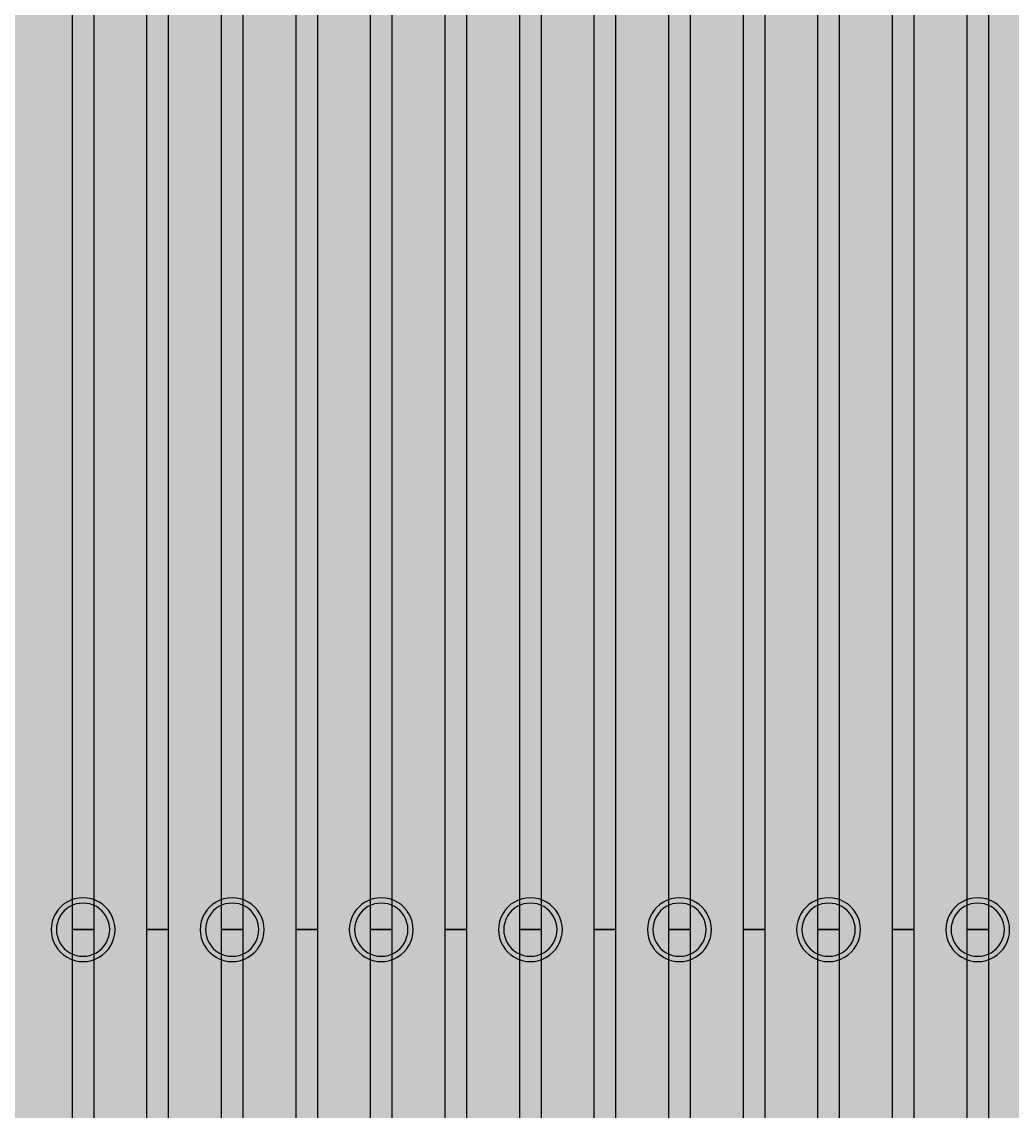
# Model space of a CAD drawing. Header units: metres. Extents: x -7231 to 10969, y -37556 to 1873.
# Drawn here: x 3483.7 to 3576.7, y -16649 to -16546.6 of the extents above; entities that cross this region are included whole.
import ezdxf

# ---------------------------------------------------------------- set-up
doc = ezdxf.new("R2010")
doc.units = ezdxf.units.M
for name, color, linetype in [('Metal1', 4, 'CONTINUOUS'), ('Metal2', 3, 'CONTINUOUS'), ('Polyimide', 7, 'CONTINUOUS')]:
    doc.layers.add(name, color=color, linetype=linetype)

msp = doc.modelspace()

# ---------------------------------------------------------------- hatches: boundary and pattern name
at = {"layer": 'Polyimide'}
msp.add_hatch(color=7, dxfattribs=at).paths.add_polyline_path([(4065.69, -468), (4066.67, -501.99), (4068.51, -535.99), (4071.41, -569.99), (4075.54, -603.99), (4081.04, -637.99), (4088.01, -671.99), (4096.52, -705.98), (4106.62, -739.98), (4118.33, -773.98), (4131.63, -807.98), (4146.49, -841.98), (4162.87, -875.98), (4180.68, -909.97), (4199.83, -943.97), (4220.22, -977.97), (4241.73, -1011.97), (4264.21, -1045.97), (4287.52, -1079.96), (4311.51, -1113.96), (4336.01, -1147.96), (4360.86, -1181.96), (4385.88, -1215.96), (4410.89, -1249.96), (4435.74, -1283.95), (4460.24, -1317.95), (4484.23, -1351.95), (4507.54, -1385.95), (4530.02, -1419.95), (4551.53, -1453.94), (4571.92, -1487.94), (4591.07, -1521.94), (4608.88, -1555.94), (4625.26, -1589.94), (4640.12, -1623.94), (4653.42, -1657.93), (4665.13, -1691.93), (4675.23, -1725.93), (4683.74, -1759.93), (4690.71, -1793.93), (4696.21, -1827.93), (4700.34, -1861.92), (4703.24, -1895.92), (4705.08, -1929.92), (4706.06, -1963.92), (4706.44, -1997.92), (4706.5, -2031.91), (4706.5, -4793.02), (4709.95, -4838.39), (4720.22, -4882.71), (4737.08, -4924.98), (4760.13, -4964.2), (4788.85, -4999.49), (4822.58, -5030.03), (4860.53, -5055.12), (4901.85, -5074.18), (4901.85, -5074.18), (4970.68, -5105.23), (5034.7, -5145.26), (5092.76, -5193.54), (5143.8, -5249.19), (5186.89, -5311.2), (5221.24, -5378.44), (5246.23, -5449.69), (5261.41, -5523.66), (5266.5, -5599), (5261.41, -5674.34), (5246.23, -5748.31), (5221.24, -5819.56), (5186.89, -5886.8), (5143.8, -5948.81), (5092.76, -6004.46), (5034.7, -6052.74), (4970.68, -6092.77), (4901.85, -6123.82), (4860.53, -6142.88), (4822.58, -6167.97), (4788.85, -6198.51), (4760.13, -6233.8), (4737.08, -6273.02), (4720.22, -6315.29), (4709.95, -6359.61), (4706.5, -6404.98), (4706.5, -9221.52), (4709.95, -9266.88), (4720.22, -9311.21), (4737.08, -9353.47), (4760.13, -9392.7), (4788.85, -9427.98), (4822.58, -9458.52), (4860.53, -9483.61), (4901.85, -9502.67), (4970.68, -9533.72), (5034.7, -9573.75), (5092.76, -9622.03), (5143.8, -9677.68), (5186.89, -9739.69), (5221.24, -9806.94), (5246.23, -9878.19), (5261.41, -9952.16), (5266.5, -10027.49), (5261.41, -10102.83), (5246.23, -10176.8), (5221.24, -10248.05), (5186.89, -10315.3), (5143.8, -10377.31), (5092.76, -10432.96), (5034.7, -10481.24), (4970.68, -10521.27), (4901.85, -10552.32), (4860.53, -10571.38), (4822.58, -10596.46), (4788.85, -10627), (4760.13, -10662.29), (4737.08, -10701.52), (4720.22, -10743.78), (4709.95, -10788.1), (4706.5, -10833.47), (4706.5, -13650.01), (4709.95, -13695.38), (4720.22, -13739.7), (4737.08, -13781.96), (4760.13, -13821.19), (4788.85, -13856.48), (4822.58, -13887.02), (4860.53, -13912.11), (4901.85, -13931.17), (4970.68, -13962.22), (5034.7, -14002.25), (5092.76, -14050.53), (5143.8, -14106.18), (5186.89, -14168.19), (5221.24, -14235.43), (5246.23, -14306.68), (5261.41, -14380.65), (5266.5, -14455.99), (5261.41, -14531.33), (5246.23, -14605.29), (5221.24, -14676.55), (5186.89, -14743.79), (5143.8, -14805.8), (5092.76, -14861.45), (5034.7, -14909.73), (4970.68, -14949.76), (4901.85, -14980.81), (4860.53, -14999.87), (4822.58, -15024.96), (4788.85, -15055.5), (4760.13, -15090.79), (4737.08, -15130.01), (4720.22, -15172.27), (4709.95, -15216.6), (4706.5, -15261.97), (4706.5, -15455.99), (4720.95, -15750.04), (4764.14, -16041.26), (4835.68, -16326.84), (4934.86, -16604.04), (5060.74, -16870.18), (5212.09, -17122.7), (5387.47, -17359.17), (5585.18, -17577.31), (5803.32, -17775.02), (6039.79, -17950.4), (6292.31, -18101.75), (6558.45, -18227.63), (6835.65, -18326.81), (7121.23, -18398.34), (7412.45, -18441.54), (7706.5, -18455.99), (9969.01, -18455.99), (10047.42, -18459.84), (10125.08, -18471.36), (10201.23, -18490.44), (10275.15, -18516.89), (10346.12, -18550.45), (10413.46, -18590.81), (10476.52, -18637.58), (10534.69, -18690.3), (10587.41, -18748.47), (10634.18, -18811.53), (10674.54, -18878.87), (10708.11, -18949.84), (10734.56, -19023.76), (10753.63, -19099.92), (10765.15, -19177.58), (10769.01, -19255.99), (10769.01, -20895.8), (10730.24, -20951.41), (10694.6, -21009.08), (10662.21, -21068.63), (10633.17, -21129.89), (10607.55, -21192.66), (10585.45, -21256.74), (10566.93, -21321.96), (10552.05, -21388.09), (10540.84, -21454.95), (10533.35, -21522.33), (10529.6, -21590.02), (10529.6, -21657.81), (10533.35, -21725.5), (10540.84, -21792.87), (10552.05, -21859.73), (10566.93, -21925.87), (10585.45, -21991.08), (10607.55, -22055.17), (10633.17, -22117.94), (10662.21, -22179.19), (10694.6, -22238.74), (10730.24, -22296.41), (10769.01, -22352.03), (10769.01, -32454.24), (10728.74, -32510.49), (10691.72, -32568.92), (10658.05, -32629.35), (10627.85, -32691.58), (10601.2, -32755.42), (10578.21, -32820.67), (10558.93, -32887.1), (10543.44, -32954.52), (10531.77, -33022.71), (10523.97, -33091.44), (10520.07, -33160.51), (10520.07, -33229.69), (10523.97, -33298.75), (10531.77, -33367.49), (10543.44, -33435.67), (10558.93, -33503.09), (10578.21, -33569.53), (10601.2, -33634.77), (10627.85, -33698.61), (10658.05, -33760.85), (10691.72, -33821.28), (10728.74, -33879.71), (10769.01, -33935.96), (10769.01, -36556), (10765.15, -36634.41), (10753.63, -36712.07), (10734.56, -36788.23), (10708.11, -36862.15), (10674.54, -36933.12), (10634.18, -37000.46), (10587.41, -37063.51), (10534.69, -37121.69), (10476.52, -37174.41), (10413.46, -37221.18), (10346.12, -37261.54), (10275.15, -37295.1), (10201.23, -37321.55), (10125.08, -37340.63), (10047.42, -37352.15), (9969.01, -37356), (-6231.01, -37356), (-6309.42, -37352.15), (-6387.08, -37340.63), (-6463.23, -37321.55), (-6537.15, -37295.1), (-6608.12, -37261.54), (-6675.46, -37221.18), (-6738.52, -37174.41), (-6796.69, -37121.69), (-6849.41, -37063.51), (-6896.18, -37000.46), (-6936.54, -36933.12), (-6970.11, -36862.15), (-6996.56, -36788.23), (-7015.63, -36712.07), (-7027.15, -36634.41), (-7031.01, -36556), (-7031.01, -33936), (-6990.74, -33879.75), (-6953.7, -33821.31), (-6920.03, -33760.88), (-6889.82, -33698.64), (-6863.18, -33634.8), (-6840.18, -33569.55), (-6820.9, -33503.11), (-6805.4, -33435.69), (-6793.74, -33367.49), (-6785.94, -33298.75), (-6782.03, -33229.68), (-6782.03, -33160.5), (-6785.94, -33091.43), (-6793.74, -33022.69), (-6805.4, -32954.5), (-6820.9, -32887.07), (-6840.18, -32820.63), (-6863.18, -32755.39), (-6889.82, -32691.54), (-6920.03, -32629.3), (-6953.7, -32568.87), (-6990.74, -32510.43), (-7031.01, -32454.18), (-7031.01, -22364.83), (-6990.74, -22308.58), (-6953.7, -22250.14), (-6920.03, -22189.71), (-6889.82, -22127.47), (-6863.18, -22063.62), (-6840.18, -21998.38), (-6820.9, -21931.94), (-6805.4, -21864.51), (-6793.74, -21796.32), (-6785.94, -21727.58), (-6782.03, -21658.51), (-6782.03, -21589.33), (-6785.94, -21520.26), (-6793.74, -21451.52), (-6805.4, -21383.32), (-6820.9, -21315.9), (-6840.18, -21249.46), (-6863.18, -21184.21), (-6889.82, -21120.37), (-6920.03, -21058.13), (-6953.7, -20997.7), (-6990.74, -20939.26), (-7031.01, -20883.01), (-7031.01, -19255.99), (-7027.15, -19177.58), (-7015.63, -19099.92), (-6996.56, -19023.76), (-6970.11, -18949.84), (-6936.54, -18878.87), (-6896.18, -18811.53), (-6849.41, -18748.47), (-6796.69, -18690.3), (-6738.52, -18637.58), (-6675.46, -18590.81), (-6608.12, -18550.45), (-6537.15, -18516.89), (-6463.23, -18490.44), (-6387.08, -18471.36), (-6309.42, -18459.84), (-6231.01, -18455.99), (-3968.5, -18455.99), (-3674.45, -18441.54), (-3383.23, -18398.34), (-3097.65, -18326.81), (-2820.45, -18227.63), (-2554.31, -18101.75), (-2301.79, -17950.4), (-2065.32, -17775.02), (-1847.18, -17577.31), (-1649.47, -17359.17), (-1474.09, -17122.7), (-1322.74, -16870.18), (-1196.86, -16604.04), (-1097.68, -16326.84), (-1026.14, -16041.26), (-982.95, -15750.04), (-968.5, -15455.99), (-968.5, -15261.97), (-971.95, -15216.6), (-982.22, -15172.27), (-999.08, -15130.01), (-1022.13, -15090.79), (-1050.85, -15055.5), (-1084.58, -15024.96), (-1122.53, -14999.87), (-1163.85, -14980.81), (-1232.68, -14949.76), (-1296.7, -14909.73), (-1354.76, -14861.45), (-1405.8, -14805.8), (-1448.89, -14743.79), (-1483.24, -14676.55), (-1508.23, -14605.29), (-1523.41, -14531.33), (-1528.5, -14455.99), (-1523.41, -14380.65), (-1508.23, -14306.68), (-1483.24, -14235.43), (-1448.89, -14168.19), (-1405.8, -14106.18), (-1354.76, -14050.53), (-1296.7, -14002.25), (-1232.68, -13962.22), (-1163.85, -13931.17), (-1122.53, -13912.11), (-1084.58, -13887.02), (-1050.85, -13856.48), (-1022.13, -13821.19), (-999.08, -13781.96), (-982.22, -13739.7), (-971.95, -13695.38), (-968.5, -13650.01), (-968.5, -12309.64), (-971.95, -12264.27), (-982.22, -12219.94), (-999.08, -12177.68), (-1022.13, -12138.46), (-1050.85, -12103.17), (-1084.58, -12072.63), (-1122.53, -12047.54), (-1163.85, -12028.48), (-1232.68, -11997.43), (-1296.7, -11957.4), (-1354.76, -11909.12), (-1405.8, -11853.47), (-1448.89, -11791.46), (-1483.24, -11724.22), (-1508.23, -11652.96), (-1523.41, -11579), (-1528.5, -11503.66), (-1523.41, -11428.32), (-1508.23, -11354.35), (-1483.24, -11283.1), (-1448.89, -11215.86), (-1405.8, -11153.85), (-1354.76, -11098.2), (-1296.7, -11049.92), (-1232.68, -11009.89), (-1163.85, -10978.84), (-1122.53, -10959.78), (-1084.58, -10934.69), (-1050.85, -10904.15), (-1022.13, -10868.86), (-999.08, -10829.63), (-982.22, -10787.37), (-971.95, -10743.05), (-968.5, -10697.68), (-968.5, -9357.31), (-971.95, -9311.94), (-982.22, -9267.62), (-999.08, -9225.35), (-1022.13, -9186.13), (-1050.85, -9150.84), (-1084.58, -9120.3), (-1122.53, -9095.21), (-1163.85, -9076.15), (-1163.85, -9076.15), (-1232.68, -9045.1), (-1296.7, -9005.07), (-1354.76, -8956.79), (-1405.8, -8901.14), (-1448.89, -8839.13), (-1483.24, -8771.89), (-1508.23, -8700.64), (-1523.41, -8626.67), (-1528.5, -8551.33), (-1523.41, -8475.99), (-1508.23, -8402.02), (-1483.24, -8330.77), (-1448.89, -8263.53), (-1405.8, -8201.52), (-1354.76, -8145.87), (-1296.7, -8097.59), (-1232.68, -8057.56), (-1163.85, -8026.51), (-1163.85, -8026.51), (-1122.53, -8007.45), (-1084.58, -7982.36), (-1050.85, -7951.82), (-1022.13, -7916.53), (-999.08, -7877.31), (-982.22, -7835.04), (-971.95, -7790.72), (-968.5, -7745.35), (-968.5, -6404.98), (-971.95, -6359.61), (-982.22, -6315.29), (-999.08, -6273.02), (-1022.13, -6233.8), (-1050.85, -6198.51), (-1084.58, -6167.97), (-1122.53, -6142.88), (-1163.85, -6123.82), (-1163.85, -6123.82), (-1232.68, -6092.77), (-1296.7, -6052.74), (-1354.76, -6004.46), (-1405.8, -5948.81), (-1448.89, -5886.8), (-1483.24, -5819.56), (-1508.23, -5748.31), (-1523.41, -5674.34), (-1528.5, -5599), (-1523.41, -5523.66), (-1508.23, -5449.69), (-1483.24, -5378.44), (-1448.89, -5311.2), (-1405.8, -5249.19), (-1354.76, -5193.54), (-1296.7, -5145.26), (-1232.68, -5105.23), (-1163.85, -5074.18), (-1163.85, -5074.18), (-1122.53, -5055.12), (-1084.58, -5030.03), (-1050.85, -4999.49), (-1022.13, -4964.2), (-999.08, -4924.98), (-982.22, -4882.71), (-971.95, -4838.39), (-968.5, -4793.02), (-968.5, -2031.91), (-968.44, -1997.92), (-968.06, -1963.92), (-967.05, -1929.92), (-965.18, -1895.92), (-962.22, -1861.92), (-958.01, -1827.93), (-952.41, -1793.93), (-945.31, -1759.93), (-936.64, -1725.93), (-926.35, -1691.93), (-914.43, -1657.93), (-900.88, -1623.94), (-885.74, -1589.94), (-869.05, -1555.94), (-850.91, -1521.94), (-831.4, -1487.94), (-810.63, -1453.94), (-788.72, -1419.95), (-765.82, -1385.95), (-742.07, -1351.95), (-717.63, -1317.95), (-692.67, -1283.95), (-667.36, -1249.96), (-641.88, -1215.96), (-616.39, -1181.96), (-591.08, -1147.96), (-566.12, -1113.96), (-541.68, -1079.96), (-517.93, -1045.97), (-495.03, -1011.97), (-473.12, -977.97), (-452.35, -943.97), (-432.84, -909.97), (-414.7, -875.98), (-398.01, -841.98), (-382.87, -807.98), (-369.32, -773.98), (-357.4, -739.98), (-347.11, -705.98), (-338.44, -671.99), (-331.34, -637.99), (-325.74, -603.99), (-321.53, -569.99), (-318.57, -535.99), (-316.7, -501.99), (-315.69, -468), (-315.31, -434), (-315.25, -400), (-315.25, 401), (-315.25, 451), (-315.25, 1644), (-270.25, 1644), (-270.03, 1637.13), (-269.35, 1630.29), (-268.23, 1623.52), (-266.67, 1616.82), (-264.68, 1610.25), (-262.26, 1603.82), (-259.42, 1597.56), (-256.18, 1591.5), (-252.55, 1585.67), (-248.55, 1580.08), (-244.19, 1574.77), (-239.5, 1569.75), (-234.48, 1565.06), (-229.17, 1560.7), (-223.58, 1556.7), (-217.75, 1553.07), (-211.69, 1549.83), (-205.43, 1546.99), (-199, 1544.57), (-192.43, 1542.58), (-185.73, 1541.02), (-178.96, 1539.9), (-172.12, 1539.22), (-165.25, 1539), (-158.38, 1539.22), (-151.54, 1539.9), (-144.77, 1541.02), (-138.07, 1542.58), (-131.5, 1544.57), (-125.07, 1546.99), (-118.81, 1549.83), (-112.75, 1553.07), (-106.92, 1556.7), (-101.33, 1560.7), (-96.02, 1565.06), (-91, 1569.75), (-86.31, 1574.77), (-81.95, 1580.08), (-77.95, 1585.67), (-74.32, 1591.5), (-71.08, 1597.56), (-68.24, 1603.82), (-65.82, 1610.25), (-63.83, 1616.82), (-62.27, 1623.52), (-61.15, 1630.29), (-60.47, 1637.13), (-60.25, 1644), (1853, 1644), (1853, 1573), (3815.25, 1573), (3815.46, 1579.54), (3816.11, 1586.05), (3817.17, 1592.51), (3818.66, 1598.88), (3820.56, 1605.14), (3822.86, 1611.27), (3825.56, 1617.23), (3828.65, 1623), (3832.1, 1628.56), (3835.91, 1633.88), (3840.07, 1638.93), (3844.54, 1643.71), (3849.32, 1648.18), (3854.37, 1652.34), (3859.69, 1656.15), (3865.25, 1659.6), (3871.02, 1662.69), (3876.98, 1665.39), (3883.11, 1667.69), (3889.37, 1669.59), (3895.74, 1671.08), (3902.2, 1672.14), (3908.71, 1672.79), (3915.25, 1673), (3921.79, 1672.79), (3928.3, 1672.14), (3934.76, 1671.08), (3941.13, 1669.59), (3947.39, 1667.69), (3953.52, 1665.39), (3959.48, 1662.69), (3965.25, 1659.6), (3970.81, 1656.15), (3976.13, 1652.34), (3981.18, 1648.18), (3985.96, 1643.71), (3990.43, 1638.93), (3994.59, 1633.88), (3998.4, 1628.56), (4001.85, 1623), (4004.94, 1617.23), (4007.64, 1611.27), (4009.94, 1605.14), (4011.84, 1598.88), (4013.33, 1592.51), (4014.39, 1586.05), (4015.04, 1579.54), (4015.25, 1573), (4065.25, 1573), (4065.25, 451), (4065.25, 401), (4065.25, -400), (4065.31, -434), (4065.69, -468)])

# ---------------------------------------------------------------- linework, layer by layer
at = {"layer": 'Metal1'}
for points in [[(3490.5, -2031.7), (3490.5, -16631.91), (3488.5, -16631.91), (3488.5, -2032.13)], [(3497.5, -2031.7), (3497.5, -16631.91), (3495.5, -16631.91), (3495.5, -2032.13)], [(3504.5, -2031.7), (3504.5, -16631.91), (3502.5, -16631.91), (3502.5, -2032.13)], [(3511.5, -2031.7), (3511.5, -16631.91), (3509.5, -16631.91), (3509.5, -2032.13)], [(3518.5, -2031.7), (3518.5, -16631.91), (3516.5, -16631.91), (3516.5, -2032.13)], [(3525.5, -2031.7), (3525.5, -16631.91), (3523.5, -16631.91), (3523.5, -2032.13)], [(3532.5, -2031.7), (3532.5, -16631.91), (3530.5, -16631.91), (3530.5, -2032.13)], [(3539.5, -2031.7), (3539.5, -16631.91), (3537.5, -16631.91), (3537.5, -2032.13)], [(3546.5, -2031.7), (3546.5, -16631.91), (3544.5, -16631.91), (3544.5, -2032.13)], [(3553.5, -2031.69), (3553.5, -16631.91), (3551.5, -16631.91), (3551.5, -2032.13)], [(3560.5, -2031.69), (3560.5, -16631.91), (3558.5, -16631.91), (3558.5, -2032.14)], [(3567.5, -2031.69), (3567.5, -16631.91), (3565.5, -16631.91), (3565.5, -2032.14)], [(3574.5, -2031.69), (3574.5, -16631.91), (3572.5, -16631.91), (3572.5, -2032.14)], [(3392.21, -17788.87), (3406.99, -17766.37), (3421.77, -17743.87), (3436.55, -17721.37), (3451.33, -17698.87), (3466.11, -17676.37), (3480.89, -17653.87), (3489.67, -17640.49), (3495.5, -17621), (3495.5, -16631.91), (3497.5, -16631.91), (3497.5, -17621.29), (3491.5, -17641.34), (3482.56, -17654.96), (3467.78, -17677.47), (3453, -17699.97), (3438.22, -17722.47), (3423.44, -17744.97), (3408.66, -17767.47), (3393.88, -17789.97)], [(3405.32, -17788.87), (3420.23, -17766.37), (3435.14, -17743.87), (3450.04, -17721.37), (3464.95, -17698.86), (3479.85, -17676.36), (3494.76, -17653.86), (3503.62, -17640.49), (3509.5, -17620.97), (3509.5, -16631.91), (3511.5, -16631.91), (3511.5, -17621.27), (3505.45, -17641.34), (3496.43, -17654.97), (3481.52, -17677.47), (3466.62, -17699.97), (3451.71, -17722.47), (3436.8, -17744.97), (3421.9, -17767.47), (3406.99, -17789.97)], [(3418.44, -17788.86), (3433.47, -17766.36), (3448.5, -17743.86), (3463.54, -17721.36), (3478.57, -17698.86), (3493.6, -17676.36), (3508.64, -17653.86), (3517.57, -17640.48), (3523.5, -17620.94), (3523.5, -16631.91), (3525.5, -16631.91), (3525.5, -17621.24), (3519.4, -17641.35), (3510.3, -17654.97), (3495.26, -17677.47), (3480.23, -17699.97), (3465.2, -17722.47), (3450.16, -17744.97), (3435.13, -17767.47), (3420.1, -17789.98)], [(3431.55, -17788.86), (3446.71, -17766.36), (3461.87, -17743.86), (3477.03, -17721.36), (3492.19, -17698.86), (3507.35, -17676.36), (3522.51, -17653.86), (3531.52, -17640.48), (3537.5, -17620.91), (3537.5, -16631.91), (3539.5, -16631.91), (3539.5, -17621.21), (3533.35, -17641.35), (3524.17, -17654.97), (3509.01, -17677.47), (3493.85, -17699.98), (3478.69, -17722.48), (3463.53, -17744.98), (3448.37, -17767.48), (3433.21, -17789.98)], [(3444.66, -17788.86), (3459.95, -17766.36), (3475.23, -17743.86), (3490.52, -17721.36), (3505.81, -17698.85), (3521.1, -17676.35), (3536.39, -17653.85), (3545.47, -17640.48), (3551.5, -17620.88), (3551.5, -16631.91), (3553.5, -16631.91), (3553.5, -17621.18), (3547.3, -17641.35), (3538.04, -17654.98), (3522.75, -17677.48), (3507.46, -17699.98), (3492.18, -17722.48), (3476.89, -17744.98), (3461.6, -17767.48), (3446.31, -17789.98)], [(3457.77, -17788.85), (3473.19, -17766.35), (3488.6, -17743.85), (3504.02, -17721.35), (3519.43, -17698.85), (3534.85, -17676.35), (3550.26, -17653.85), (3559.42, -17640.47), (3565.5, -17620.85), (3565.5, -16631.91), (3567.5, -16631.91), (3567.5, -17621.16), (3561.24, -17641.36), (3551.91, -17654.98), (3536.5, -17677.48), (3521.08, -17699.98), (3505.67, -17722.48), (3490.25, -17744.98), (3474.84, -17767.48), (3459.42, -17789.98)]]:
    msp.add_lwpolyline(points, dxfattribs=at)
for points in [[(3492.5, -16631.91), (3492.47, -16631.52), (3492.4, -16631.14), (3492.27, -16630.77), (3492.1, -16630.41), (3491.88, -16630.09), (3491.62, -16629.79), (3491.33, -16629.53), (3491, -16629.32), (3490.65, -16629.14), (3490.28, -16629.02), (3489.89, -16628.94), (3489.5, -16628.91), (3489.11, -16628.94), (3488.72, -16629.02), (3488.35, -16629.14), (3488, -16629.32), (3487.67, -16629.53), (3487.38, -16629.79), (3487.12, -16630.09), (3486.9, -16630.41), (3486.73, -16630.77), (3486.6, -16631.14), (3486.53, -16631.52), (3486.5, -16631.91), (3486.53, -16632.31), (3486.6, -16632.69), (3486.73, -16633.06), (3486.9, -16633.41), (3487.12, -16633.74), (3487.38, -16634.04), (3487.67, -16634.29), (3488, -16634.51), (3488.35, -16634.69), (3488.72, -16634.81), (3489.11, -16634.89), (3489.5, -16634.91), (3489.89, -16634.89), (3490.28, -16634.81), (3490.65, -16634.69), (3491, -16634.51), (3491.33, -16634.29), (3491.62, -16634.04), (3491.88, -16633.74), (3492.1, -16633.41), (3492.27, -16633.06), (3492.4, -16632.69), (3492.47, -16632.31), (3492.5, -16631.91)], [(3506.5, -16631.91), (3506.47, -16631.52), (3506.4, -16631.14), (3506.27, -16630.77), (3506.1, -16630.41), (3505.88, -16630.09), (3505.62, -16629.79), (3505.33, -16629.53), (3505, -16629.32), (3504.65, -16629.14), (3504.28, -16629.02), (3503.89, -16628.94), (3503.5, -16628.91), (3503.11, -16628.94), (3502.72, -16629.02), (3502.35, -16629.14), (3502, -16629.32), (3501.67, -16629.53), (3501.38, -16629.79), (3501.12, -16630.09), (3500.9, -16630.41), (3500.73, -16630.77), (3500.6, -16631.14), (3500.53, -16631.52), (3500.5, -16631.91), (3500.53, -16632.31), (3500.6, -16632.69), (3500.73, -16633.06), (3500.9, -16633.41), (3501.12, -16633.74), (3501.38, -16634.04), (3501.67, -16634.29), (3502, -16634.51), (3502.35, -16634.69), (3502.72, -16634.81), (3503.11, -16634.89), (3503.5, -16634.91), (3503.89, -16634.89), (3504.28, -16634.81), (3504.65, -16634.69), (3505, -16634.51), (3505.33, -16634.29), (3505.62, -16634.04), (3505.88, -16633.74), (3506.1, -16633.41), (3506.27, -16633.06), (3506.4, -16632.69), (3506.47, -16632.31), (3506.5, -16631.91)], [(3520.5, -16631.91), (3520.47, -16631.52), (3520.4, -16631.14), (3520.27, -16630.77), (3520.1, -16630.41), (3519.88, -16630.09), (3519.62, -16629.79), (3519.33, -16629.53), (3519, -16629.32), (3518.65, -16629.14), (3518.28, -16629.02), (3517.89, -16628.94), (3517.5, -16628.91), (3517.11, -16628.94), (3516.72, -16629.02), (3516.35, -16629.14), (3516, -16629.32), (3515.67, -16629.53), (3515.38, -16629.79), (3515.12, -16630.09), (3514.9, -16630.41), (3514.73, -16630.77), (3514.6, -16631.14), (3514.53, -16631.52), (3514.5, -16631.91), (3514.53, -16632.31), (3514.6, -16632.69), (3514.73, -16633.06), (3514.9, -16633.41), (3515.12, -16633.74), (3515.38, -16634.04), (3515.67, -16634.29), (3516, -16634.51), (3516.35, -16634.69), (3516.72, -16634.81), (3517.11, -16634.89), (3517.5, -16634.91), (3517.89, -16634.89), (3518.28, -16634.81), (3518.65, -16634.69), (3519, -16634.51), (3519.33, -16634.29), (3519.62, -16634.04), (3519.88, -16633.74), (3520.1, -16633.41), (3520.27, -16633.06), (3520.4, -16632.69), (3520.47, -16632.31), (3520.5, -16631.91)], [(3534.5, -16631.91), (3534.47, -16631.52), (3534.4, -16631.14), (3534.27, -16630.77), (3534.1, -16630.41), (3533.88, -16630.09), (3533.62, -16629.79), (3533.33, -16629.53), (3533, -16629.32), (3532.65, -16629.14), (3532.28, -16629.02), (3531.89, -16628.94), (3531.5, -16628.91), (3531.11, -16628.94), (3530.72, -16629.02), (3530.35, -16629.14), (3530, -16629.32), (3529.67, -16629.53), (3529.38, -16629.79), (3529.12, -16630.09), (3528.9, -16630.41), (3528.73, -16630.77), (3528.6, -16631.14), (3528.53, -16631.52), (3528.5, -16631.91), (3528.53, -16632.31), (3528.6, -16632.69), (3528.73, -16633.06), (3528.9, -16633.41), (3529.12, -16633.74), (3529.38, -16634.04), (3529.67, -16634.29), (3530, -16634.51), (3530.35, -16634.69), (3530.72, -16634.81), (3531.11, -16634.89), (3531.5, -16634.91), (3531.89, -16634.89), (3532.28, -16634.81), (3532.65, -16634.69), (3533, -16634.51), (3533.33, -16634.29), (3533.62, -16634.04), (3533.88, -16633.74), (3534.1, -16633.41), (3534.27, -16633.06), (3534.4, -16632.69), (3534.47, -16632.31), (3534.5, -16631.91)], [(3548.5, -16631.91), (3548.47, -16631.52), (3548.4, -16631.14), (3548.27, -16630.77), (3548.1, -16630.41), (3547.88, -16630.09), (3547.62, -16629.79), (3547.33, -16629.53), (3547, -16629.32), (3546.65, -16629.14), (3546.28, -16629.02), (3545.89, -16628.94), (3545.5, -16628.91), (3545.11, -16628.94), (3544.72, -16629.02), (3544.35, -16629.14), (3544, -16629.32), (3543.67, -16629.53), (3543.38, -16629.79), (3543.12, -16630.09), (3542.9, -16630.41), (3542.73, -16630.77), (3542.6, -16631.14), (3542.53, -16631.52), (3542.5, -16631.91), (3542.53, -16632.31), (3542.6, -16632.69), (3542.73, -16633.06), (3542.9, -16633.41), (3543.12, -16633.74), (3543.38, -16634.04), (3543.67, -16634.29), (3544, -16634.51), (3544.35, -16634.69), (3544.72, -16634.81), (3545.11, -16634.89), (3545.5, -16634.91), (3545.89, -16634.89), (3546.28, -16634.81), (3546.65, -16634.69), (3547, -16634.51), (3547.33, -16634.29), (3547.62, -16634.04), (3547.88, -16633.74), (3548.1, -16633.41), (3548.27, -16633.06), (3548.4, -16632.69), (3548.47, -16632.31), (3548.5, -16631.91)], [(3562.5, -16631.91), (3562.47, -16631.52), (3562.4, -16631.14), (3562.27, -16630.77), (3562.1, -16630.41), (3561.88, -16630.09), (3561.62, -16629.79), (3561.33, -16629.53), (3561, -16629.32), (3560.65, -16629.14), (3560.28, -16629.02), (3559.89, -16628.94), (3559.5, -16628.91), (3559.11, -16628.94), (3558.72, -16629.02), (3558.35, -16629.14), (3558, -16629.32), (3557.67, -16629.53), (3557.38, -16629.79), (3557.12, -16630.09), (3556.9, -16630.41), (3556.73, -16630.77), (3556.6, -16631.14), (3556.53, -16631.52), (3556.5, -16631.91), (3556.53, -16632.31), (3556.6, -16632.69), (3556.73, -16633.06), (3556.9, -16633.41), (3557.12, -16633.74), (3557.38, -16634.04), (3557.67, -16634.29), (3558, -16634.51), (3558.35, -16634.69), (3558.72, -16634.81), (3559.11, -16634.89), (3559.5, -16634.91), (3559.89, -16634.89), (3560.28, -16634.81), (3560.65, -16634.69), (3561, -16634.51), (3561.33, -16634.29), (3561.62, -16634.04), (3561.88, -16633.74), (3562.1, -16633.41), (3562.27, -16633.06), (3562.4, -16632.69), (3562.47, -16632.31), (3562.5, -16631.91)], [(3576.5, -16631.91), (3576.47, -16631.52), (3576.4, -16631.14), (3576.27, -16630.77), (3576.1, -16630.41), (3575.88, -16630.09), (3575.62, -16629.79), (3575.33, -16629.53), (3575, -16629.32), (3574.65, -16629.14), (3574.28, -16629.02), (3573.89, -16628.94), (3573.5, -16628.91), (3573.11, -16628.94), (3572.72, -16629.02), (3572.35, -16629.14), (3572, -16629.32), (3571.67, -16629.53), (3571.38, -16629.79), (3571.12, -16630.09), (3570.9, -16630.41), (3570.73, -16630.77), (3570.6, -16631.14), (3570.53, -16631.52), (3570.5, -16631.91), (3570.53, -16632.31), (3570.6, -16632.69), (3570.73, -16633.06), (3570.9, -16633.41), (3571.12, -16633.74), (3571.38, -16634.04), (3571.67, -16634.29), (3572, -16634.51), (3572.35, -16634.69), (3572.72, -16634.81), (3573.11, -16634.89), (3573.5, -16634.91), (3573.89, -16634.89), (3574.28, -16634.81), (3574.65, -16634.69), (3575, -16634.51), (3575.33, -16634.29), (3575.62, -16634.04), (3575.88, -16633.74), (3576.1, -16633.41), (3576.27, -16633.06), (3576.4, -16632.69), (3576.47, -16632.31), (3576.5, -16631.91)]]:
    msp.add_lwpolyline(points, close=True, dxfattribs=at)
at = {"layer": 'Metal2'}
for points in [[(3492.5, -16631.91), (3492.47, -16631.52), (3492.4, -16631.14), (3492.27, -16630.77), (3492.1, -16630.41), (3491.88, -16630.09), (3491.62, -16629.79), (3491.33, -16629.53), (3491, -16629.32), (3490.65, -16629.14), (3490.28, -16629.02), (3489.89, -16628.94), (3489.5, -16628.91), (3489.11, -16628.94), (3488.72, -16629.02), (3488.35, -16629.14), (3488, -16629.32), (3487.67, -16629.53), (3487.38, -16629.79), (3487.12, -16630.09), (3486.9, -16630.41), (3486.73, -16630.77), (3486.6, -16631.14), (3486.53, -16631.52), (3486.5, -16631.91), (3486.53, -16632.31), (3486.6, -16632.69), (3486.73, -16633.06), (3486.9, -16633.41), (3487.12, -16633.74), (3487.38, -16634.04), (3487.67, -16634.29), (3488, -16634.51), (3488.35, -16634.69), (3488.72, -16634.81), (3489.11, -16634.89), (3489.5, -16634.91), (3489.89, -16634.89), (3490.28, -16634.81), (3490.65, -16634.69), (3491, -16634.51), (3491.33, -16634.29), (3491.62, -16634.04), (3491.88, -16633.74), (3492.1, -16633.41), (3492.27, -16633.06), (3492.4, -16632.69), (3492.47, -16632.31), (3492.5, -16631.91)], [(3506.5, -16631.91), (3506.47, -16631.52), (3506.4, -16631.14), (3506.27, -16630.77), (3506.1, -16630.41), (3505.88, -16630.09), (3505.62, -16629.79), (3505.33, -16629.53), (3505, -16629.32), (3504.65, -16629.14), (3504.28, -16629.02), (3503.89, -16628.94), (3503.5, -16628.91), (3503.11, -16628.94), (3502.72, -16629.02), (3502.35, -16629.14), (3502, -16629.32), (3501.67, -16629.53), (3501.38, -16629.79), (3501.12, -16630.09), (3500.9, -16630.41), (3500.73, -16630.77), (3500.6, -16631.14), (3500.53, -16631.52), (3500.5, -16631.91), (3500.53, -16632.31), (3500.6, -16632.69), (3500.73, -16633.06), (3500.9, -16633.41), (3501.12, -16633.74), (3501.38, -16634.04), (3501.67, -16634.29), (3502, -16634.51), (3502.35, -16634.69), (3502.72, -16634.81), (3503.11, -16634.89), (3503.5, -16634.91), (3503.89, -16634.89), (3504.28, -16634.81), (3504.65, -16634.69), (3505, -16634.51), (3505.33, -16634.29), (3505.62, -16634.04), (3505.88, -16633.74), (3506.1, -16633.41), (3506.27, -16633.06), (3506.4, -16632.69), (3506.47, -16632.31), (3506.5, -16631.91)], [(3520.5, -16631.91), (3520.47, -16631.52), (3520.4, -16631.14), (3520.27, -16630.77), (3520.1, -16630.41), (3519.88, -16630.09), (3519.62, -16629.79), (3519.33, -16629.53), (3519, -16629.32), (3518.65, -16629.14), (3518.28, -16629.02), (3517.89, -16628.94), (3517.5, -16628.91), (3517.11, -16628.94), (3516.72, -16629.02), (3516.35, -16629.14), (3516, -16629.32), (3515.67, -16629.53), (3515.38, -16629.79), (3515.12, -16630.09), (3514.9, -16630.41), (3514.73, -16630.77), (3514.6, -16631.14), (3514.53, -16631.52), (3514.5, -16631.91), (3514.53, -16632.31), (3514.6, -16632.69), (3514.73, -16633.06), (3514.9, -16633.41), (3515.12, -16633.74), (3515.38, -16634.04), (3515.67, -16634.29), (3516, -16634.51), (3516.35, -16634.69), (3516.72, -16634.81), (3517.11, -16634.89), (3517.5, -16634.91), (3517.89, -16634.89), (3518.28, -16634.81), (3518.65, -16634.69), (3519, -16634.51), (3519.33, -16634.29), (3519.62, -16634.04), (3519.88, -16633.74), (3520.1, -16633.41), (3520.27, -16633.06), (3520.4, -16632.69), (3520.47, -16632.31), (3520.5, -16631.91)], [(3534.5, -16631.91), (3534.47, -16631.52), (3534.4, -16631.14), (3534.27, -16630.77), (3534.1, -16630.41), (3533.88, -16630.09), (3533.62, -16629.79), (3533.33, -16629.53), (3533, -16629.32), (3532.65, -16629.14), (3532.28, -16629.02), (3531.89, -16628.94), (3531.5, -16628.91), (3531.11, -16628.94), (3530.72, -16629.02), (3530.35, -16629.14), (3530, -16629.32), (3529.67, -16629.53), (3529.38, -16629.79), (3529.12, -16630.09), (3528.9, -16630.41), (3528.73, -16630.77), (3528.6, -16631.14), (3528.53, -16631.52), (3528.5, -16631.91), (3528.53, -16632.31), (3528.6, -16632.69), (3528.73, -16633.06), (3528.9, -16633.41), (3529.12, -16633.74), (3529.38, -16634.04), (3529.67, -16634.29), (3530, -16634.51), (3530.35, -16634.69), (3530.72, -16634.81), (3531.11, -16634.89), (3531.5, -16634.91), (3531.89, -16634.89), (3532.28, -16634.81), (3532.65, -16634.69), (3533, -16634.51), (3533.33, -16634.29), (3533.62, -16634.04), (3533.88, -16633.74), (3534.1, -16633.41), (3534.27, -16633.06), (3534.4, -16632.69), (3534.47, -16632.31), (3534.5, -16631.91)], [(3548.5, -16631.91), (3548.47, -16631.52), (3548.4, -16631.14), (3548.27, -16630.77), (3548.1, -16630.41), (3547.88, -16630.09), (3547.62, -16629.79), (3547.33, -16629.53), (3547, -16629.32), (3546.65, -16629.14), (3546.28, -16629.02), (3545.89, -16628.94), (3545.5, -16628.91), (3545.11, -16628.94), (3544.72, -16629.02), (3544.35, -16629.14), (3544, -16629.32), (3543.67, -16629.53), (3543.38, -16629.79), (3543.12, -16630.09), (3542.9, -16630.41), (3542.73, -16630.77), (3542.6, -16631.14), (3542.53, -16631.52), (3542.5, -16631.91), (3542.53, -16632.31), (3542.6, -16632.69), (3542.73, -16633.06), (3542.9, -16633.41), (3543.12, -16633.74), (3543.38, -16634.04), (3543.67, -16634.29), (3544, -16634.51), (3544.35, -16634.69), (3544.72, -16634.81), (3545.11, -16634.89), (3545.5, -16634.91), (3545.89, -16634.89), (3546.28, -16634.81), (3546.65, -16634.69), (3547, -16634.51), (3547.33, -16634.29), (3547.62, -16634.04), (3547.88, -16633.74), (3548.1, -16633.41), (3548.27, -16633.06), (3548.4, -16632.69), (3548.47, -16632.31), (3548.5, -16631.91)], [(3562.5, -16631.91), (3562.47, -16631.52), (3562.4, -16631.14), (3562.27, -16630.77), (3562.1, -16630.41), (3561.88, -16630.09), (3561.62, -16629.79), (3561.33, -16629.53), (3561, -16629.32), (3560.65, -16629.14), (3560.28, -16629.02), (3559.89, -16628.94), (3559.5, -16628.91), (3559.11, -16628.94), (3558.72, -16629.02), (3558.35, -16629.14), (3558, -16629.32), (3557.67, -16629.53), (3557.38, -16629.79), (3557.12, -16630.09), (3556.9, -16630.41), (3556.73, -16630.77), (3556.6, -16631.14), (3556.53, -16631.52), (3556.5, -16631.91), (3556.53, -16632.31), (3556.6, -16632.69), (3556.73, -16633.06), (3556.9, -16633.41), (3557.12, -16633.74), (3557.38, -16634.04), (3557.67, -16634.29), (3558, -16634.51), (3558.35, -16634.69), (3558.72, -16634.81), (3559.11, -16634.89), (3559.5, -16634.91), (3559.89, -16634.89), (3560.28, -16634.81), (3560.65, -16634.69), (3561, -16634.51), (3561.33, -16634.29), (3561.62, -16634.04), (3561.88, -16633.74), (3562.1, -16633.41), (3562.27, -16633.06), (3562.4, -16632.69), (3562.47, -16632.31), (3562.5, -16631.91)], [(3576.5, -16631.91), (3576.47, -16631.52), (3576.4, -16631.14), (3576.27, -16630.77), (3576.1, -16630.41), (3575.88, -16630.09), (3575.62, -16629.79), (3575.33, -16629.53), (3575, -16629.32), (3574.65, -16629.14), (3574.28, -16629.02), (3573.89, -16628.94), (3573.5, -16628.91), (3573.11, -16628.94), (3572.72, -16629.02), (3572.35, -16629.14), (3572, -16629.32), (3571.67, -16629.53), (3571.38, -16629.79), (3571.12, -16630.09), (3570.9, -16630.41), (3570.73, -16630.77), (3570.6, -16631.14), (3570.53, -16631.52), (3570.5, -16631.91), (3570.53, -16632.31), (3570.6, -16632.69), (3570.73, -16633.06), (3570.9, -16633.41), (3571.12, -16633.74), (3571.38, -16634.04), (3571.67, -16634.29), (3572, -16634.51), (3572.35, -16634.69), (3572.72, -16634.81), (3573.11, -16634.89), (3573.5, -16634.91), (3573.89, -16634.89), (3574.28, -16634.81), (3574.65, -16634.69), (3575, -16634.51), (3575.33, -16634.29), (3575.62, -16634.04), (3575.88, -16633.74), (3576.1, -16633.41), (3576.27, -16633.06), (3576.4, -16632.69), (3576.47, -16632.31), (3576.5, -16631.91)]]:
    msp.add_lwpolyline(points, close=True, dxfattribs=at)
for points in [[(3385.65, -17788.87), (3400.37, -17766.37), (3415.09, -17743.87), (3429.8, -17721.37), (3444.52, -17698.87), (3459.23, -17676.37), (3473.95, -17653.87), (3482.7, -17640.49), (3488.5, -17621.01), (3488.5, -16631.91), (3490.5, -16631.91), (3490.5, -17621.31), (3484.53, -17641.34), (3475.62, -17654.96), (3460.91, -17677.46), (3446.19, -17699.96), (3431.47, -17722.46), (3416.76, -17744.97), (3402.04, -17767.47), (3387.33, -17789.97)], [(3398.77, -17788.87), (3413.61, -17766.37), (3428.45, -17743.87), (3443.29, -17721.37), (3458.14, -17698.87), (3472.98, -17676.37), (3487.82, -17653.86), (3496.65, -17640.49), (3502.5, -17620.99), (3502.5, -16631.91), (3504.5, -16631.91), (3504.5, -17621.28), (3498.48, -17641.34), (3489.49, -17654.97), (3474.65, -17677.47), (3459.81, -17699.97), (3444.96, -17722.47), (3430.12, -17744.97), (3415.28, -17767.47), (3400.44, -17789.97)], [(3411.88, -17788.87), (3426.85, -17766.36), (3441.82, -17743.86), (3456.79, -17721.36), (3471.76, -17698.86), (3486.73, -17676.36), (3501.7, -17653.86), (3510.6, -17640.48), (3516.5, -17620.96), (3516.5, -16631.91), (3518.5, -16631.91), (3518.5, -17621.25), (3512.43, -17641.35), (3503.36, -17654.97), (3488.39, -17677.47), (3473.42, -17699.97), (3458.45, -17722.47), (3443.48, -17744.97), (3428.51, -17767.47), (3413.54, -17789.97)], [(3424.99, -17788.86), (3440.09, -17766.36), (3455.19, -17743.86), (3470.28, -17721.36), (3485.38, -17698.86), (3500.48, -17676.36), (3515.57, -17653.86), (3524.55, -17640.48), (3530.5, -17620.93), (3530.5, -16631.91), (3532.5, -16631.91), (3532.5, -17621.23), (3526.37, -17641.35), (3517.23, -17654.97), (3502.14, -17677.47), (3487.04, -17699.97), (3471.94, -17722.47), (3456.85, -17744.98), (3441.75, -17767.48), (3426.65, -17789.98)], [(3438.1, -17788.86), (3453.33, -17766.36), (3468.55, -17743.86), (3483.78, -17721.36), (3499, -17698.86), (3514.22, -17676.36), (3529.45, -17653.85), (3538.5, -17640.48), (3544.5, -17620.9), (3544.5, -16631.91), (3546.5, -16631.91), (3546.5, -17621.2), (3540.32, -17641.35), (3531.1, -17654.98), (3515.88, -17677.48), (3500.66, -17699.98), (3485.43, -17722.48), (3470.21, -17744.98), (3454.98, -17767.48), (3439.76, -17789.98)], [(3451.22, -17788.86), (3466.57, -17766.36), (3481.92, -17743.85), (3497.27, -17721.35), (3512.62, -17698.85), (3527.97, -17676.35), (3543.32, -17653.85), (3552.45, -17640.48), (3558.5, -17620.87), (3558.5, -16631.91), (3560.5, -16631.91), (3560.5, -17621.17), (3554.27, -17641.35), (3544.97, -17654.98), (3529.62, -17677.48), (3514.27, -17699.98), (3498.92, -17722.48), (3483.57, -17744.98), (3468.22, -17767.48), (3452.87, -17789.98)], [(3464.33, -17788.85), (3479.81, -17766.35), (3495.28, -17743.85), (3510.76, -17721.35), (3526.24, -17698.85), (3541.72, -17676.35), (3557.2, -17653.85), (3566.4, -17640.47), (3572.5, -17620.84), (3572.5, -16631.91), (3574.5, -16631.91), (3574.5, -17621.14), (3568.22, -17641.36), (3558.85, -17654.98), (3543.37, -17677.48), (3527.89, -17699.98), (3512.41, -17722.48), (3496.93, -17744.98), (3481.45, -17767.49), (3465.98, -17789.99)]]:
    msp.add_lwpolyline(points, dxfattribs=at)
at = {"layer": 'Via'}
for points in [[(3492, -16631.91), (3491.98, -16631.59), (3491.91, -16631.27), (3491.81, -16630.96), (3491.67, -16630.66), (3491.48, -16630.39), (3491.27, -16630.15), (3491.02, -16629.93), (3490.75, -16629.75), (3490.46, -16629.6), (3490.15, -16629.5), (3489.83, -16629.44), (3489.5, -16629.41), (3489.17, -16629.44), (3488.85, -16629.5), (3488.54, -16629.6), (3488.25, -16629.75), (3487.98, -16629.93), (3487.73, -16630.15), (3487.52, -16630.39), (3487.33, -16630.66), (3487.19, -16630.96), (3487.09, -16631.27), (3487.02, -16631.59), (3487, -16631.91), (3487.02, -16632.24), (3487.09, -16632.56), (3487.19, -16632.87), (3487.33, -16633.16), (3487.52, -16633.44), (3487.73, -16633.68), (3487.98, -16633.9), (3488.25, -16634.08), (3488.54, -16634.22), (3488.85, -16634.33), (3489.17, -16634.39), (3489.5, -16634.41), (3489.83, -16634.39), (3490.15, -16634.33), (3490.46, -16634.22), (3490.75, -16634.08), (3491.02, -16633.9), (3491.27, -16633.68), (3491.48, -16633.44), (3491.67, -16633.16), (3491.81, -16632.87), (3491.91, -16632.56), (3491.98, -16632.24), (3492, -16631.91)], [(3506, -16631.91), (3505.98, -16631.59), (3505.91, -16631.27), (3505.81, -16630.96), (3505.67, -16630.66), (3505.48, -16630.39), (3505.27, -16630.15), (3505.02, -16629.93), (3504.75, -16629.75), (3504.46, -16629.6), (3504.15, -16629.5), (3503.83, -16629.44), (3503.5, -16629.41), (3503.17, -16629.44), (3502.85, -16629.5), (3502.54, -16629.6), (3502.25, -16629.75), (3501.98, -16629.93), (3501.73, -16630.15), (3501.52, -16630.39), (3501.33, -16630.66), (3501.19, -16630.96), (3501.09, -16631.27), (3501.02, -16631.59), (3501, -16631.91), (3501.02, -16632.24), (3501.09, -16632.56), (3501.19, -16632.87), (3501.33, -16633.16), (3501.52, -16633.44), (3501.73, -16633.68), (3501.98, -16633.9), (3502.25, -16634.08), (3502.54, -16634.22), (3502.85, -16634.33), (3503.17, -16634.39), (3503.5, -16634.41), (3503.83, -16634.39), (3504.15, -16634.33), (3504.46, -16634.22), (3504.75, -16634.08), (3505.02, -16633.9), (3505.27, -16633.68), (3505.48, -16633.44), (3505.67, -16633.16), (3505.81, -16632.87), (3505.91, -16632.56), (3505.98, -16632.24), (3506, -16631.91)], [(3520, -16631.91), (3519.98, -16631.59), (3519.91, -16631.27), (3519.81, -16630.96), (3519.67, -16630.66), (3519.48, -16630.39), (3519.27, -16630.15), (3519.02, -16629.93), (3518.75, -16629.75), (3518.46, -16629.6), (3518.15, -16629.5), (3517.83, -16629.44), (3517.5, -16629.41), (3517.17, -16629.44), (3516.85, -16629.5), (3516.54, -16629.6), (3516.25, -16629.75), (3515.98, -16629.93), (3515.73, -16630.15), (3515.52, -16630.39), (3515.33, -16630.66), (3515.19, -16630.96), (3515.09, -16631.27), (3515.02, -16631.59), (3515, -16631.91), (3515.02, -16632.24), (3515.09, -16632.56), (3515.19, -16632.87), (3515.33, -16633.16), (3515.52, -16633.44), (3515.73, -16633.68), (3515.98, -16633.9), (3516.25, -16634.08), (3516.54, -16634.22), (3516.85, -16634.33), (3517.17, -16634.39), (3517.5, -16634.41), (3517.83, -16634.39), (3518.15, -16634.33), (3518.46, -16634.22), (3518.75, -16634.08), (3519.02, -16633.9), (3519.27, -16633.68), (3519.48, -16633.44), (3519.67, -16633.16), (3519.81, -16632.87), (3519.91, -16632.56), (3519.98, -16632.24), (3520, -16631.91)], [(3534, -16631.91), (3533.98, -16631.59), (3533.91, -16631.27), (3533.81, -16630.96), (3533.67, -16630.66), (3533.48, -16630.39), (3533.27, -16630.15), (3533.02, -16629.93), (3532.75, -16629.75), (3532.46, -16629.6), (3532.15, -16629.5), (3531.83, -16629.44), (3531.5, -16629.41), (3531.17, -16629.44), (3530.85, -16629.5), (3530.54, -16629.6), (3530.25, -16629.75), (3529.98, -16629.93), (3529.73, -16630.15), (3529.52, -16630.39), (3529.33, -16630.66), (3529.19, -16630.96), (3529.09, -16631.27), (3529.02, -16631.59), (3529, -16631.91), (3529.02, -16632.24), (3529.09, -16632.56), (3529.19, -16632.87), (3529.33, -16633.16), (3529.52, -16633.44), (3529.73, -16633.68), (3529.98, -16633.9), (3530.25, -16634.08), (3530.54, -16634.22), (3530.85, -16634.33), (3531.17, -16634.39), (3531.5, -16634.41), (3531.83, -16634.39), (3532.15, -16634.33), (3532.46, -16634.22), (3532.75, -16634.08), (3533.02, -16633.9), (3533.27, -16633.68), (3533.48, -16633.44), (3533.67, -16633.16), (3533.81, -16632.87), (3533.91, -16632.56), (3533.98, -16632.24), (3534, -16631.91)], [(3548, -16631.91), (3547.98, -16631.59), (3547.91, -16631.27), (3547.81, -16630.96), (3547.67, -16630.66), (3547.48, -16630.39), (3547.27, -16630.15), (3547.02, -16629.93), (3546.75, -16629.75), (3546.46, -16629.6), (3546.15, -16629.5), (3545.83, -16629.44), (3545.5, -16629.41), (3545.17, -16629.44), (3544.85, -16629.5), (3544.54, -16629.6), (3544.25, -16629.75), (3543.98, -16629.93), (3543.73, -16630.15), (3543.52, -16630.39), (3543.33, -16630.66), (3543.19, -16630.96), (3543.09, -16631.27), (3543.02, -16631.59), (3543, -16631.91), (3543.02, -16632.24), (3543.09, -16632.56), (3543.19, -16632.87), (3543.33, -16633.16), (3543.52, -16633.44), (3543.73, -16633.68), (3543.98, -16633.9), (3544.25, -16634.08), (3544.54, -16634.22), (3544.85, -16634.33), (3545.17, -16634.39), (3545.5, -16634.41), (3545.83, -16634.39), (3546.15, -16634.33), (3546.46, -16634.22), (3546.75, -16634.08), (3547.02, -16633.9), (3547.27, -16633.68), (3547.48, -16633.44), (3547.67, -16633.16), (3547.81, -16632.87), (3547.91, -16632.56), (3547.98, -16632.24), (3548, -16631.91)], [(3562, -16631.91), (3561.98, -16631.59), (3561.91, -16631.27), (3561.81, -16630.96), (3561.67, -16630.66), (3561.48, -16630.39), (3561.27, -16630.15), (3561.02, -16629.93), (3560.75, -16629.75), (3560.46, -16629.6), (3560.15, -16629.5), (3559.83, -16629.44), (3559.5, -16629.41), (3559.17, -16629.44), (3558.85, -16629.5), (3558.54, -16629.6), (3558.25, -16629.75), (3557.98, -16629.93), (3557.73, -16630.15), (3557.52, -16630.39), (3557.33, -16630.66), (3557.19, -16630.96), (3557.09, -16631.27), (3557.02, -16631.59), (3557, -16631.91), (3557.02, -16632.24), (3557.09, -16632.56), (3557.19, -16632.87), (3557.33, -16633.16), (3557.52, -16633.44), (3557.73, -16633.68), (3557.98, -16633.9), (3558.25, -16634.08), (3558.54, -16634.22), (3558.85, -16634.33), (3559.17, -16634.39), (3559.5, -16634.41), (3559.83, -16634.39), (3560.15, -16634.33), (3560.46, -16634.22), (3560.75, -16634.08), (3561.02, -16633.9), (3561.27, -16633.68), (3561.48, -16633.44), (3561.67, -16633.16), (3561.81, -16632.87), (3561.91, -16632.56), (3561.98, -16632.24), (3562, -16631.91)], [(3576, -16631.91), (3575.98, -16631.59), (3575.91, -16631.27), (3575.81, -16630.96), (3575.67, -16630.66), (3575.48, -16630.39), (3575.27, -16630.15), (3575.02, -16629.93), (3574.75, -16629.75), (3574.46, -16629.6), (3574.15, -16629.5), (3573.83, -16629.44), (3573.5, -16629.41), (3573.17, -16629.44), (3572.85, -16629.5), (3572.54, -16629.6), (3572.25, -16629.75), (3571.98, -16629.93), (3571.73, -16630.15), (3571.52, -16630.39), (3571.33, -16630.66), (3571.19, -16630.96), (3571.09, -16631.27), (3571.02, -16631.59), (3571, -16631.91), (3571.02, -16632.24), (3571.09, -16632.56), (3571.19, -16632.87), (3571.33, -16633.16), (3571.52, -16633.44), (3571.73, -16633.68), (3571.98, -16633.9), (3572.25, -16634.08), (3572.54, -16634.22), (3572.85, -16634.33), (3573.17, -16634.39), (3573.5, -16634.41), (3573.83, -16634.39), (3574.15, -16634.33), (3574.46, -16634.22), (3574.75, -16634.08), (3575.02, -16633.9), (3575.27, -16633.68), (3575.48, -16633.44), (3575.67, -16633.16), (3575.81, -16632.87), (3575.91, -16632.56), (3575.98, -16632.24), (3576, -16631.91)]]:
    msp.add_lwpolyline(points, close=True, dxfattribs=at)

doc.saveas('drawing.dxf')
